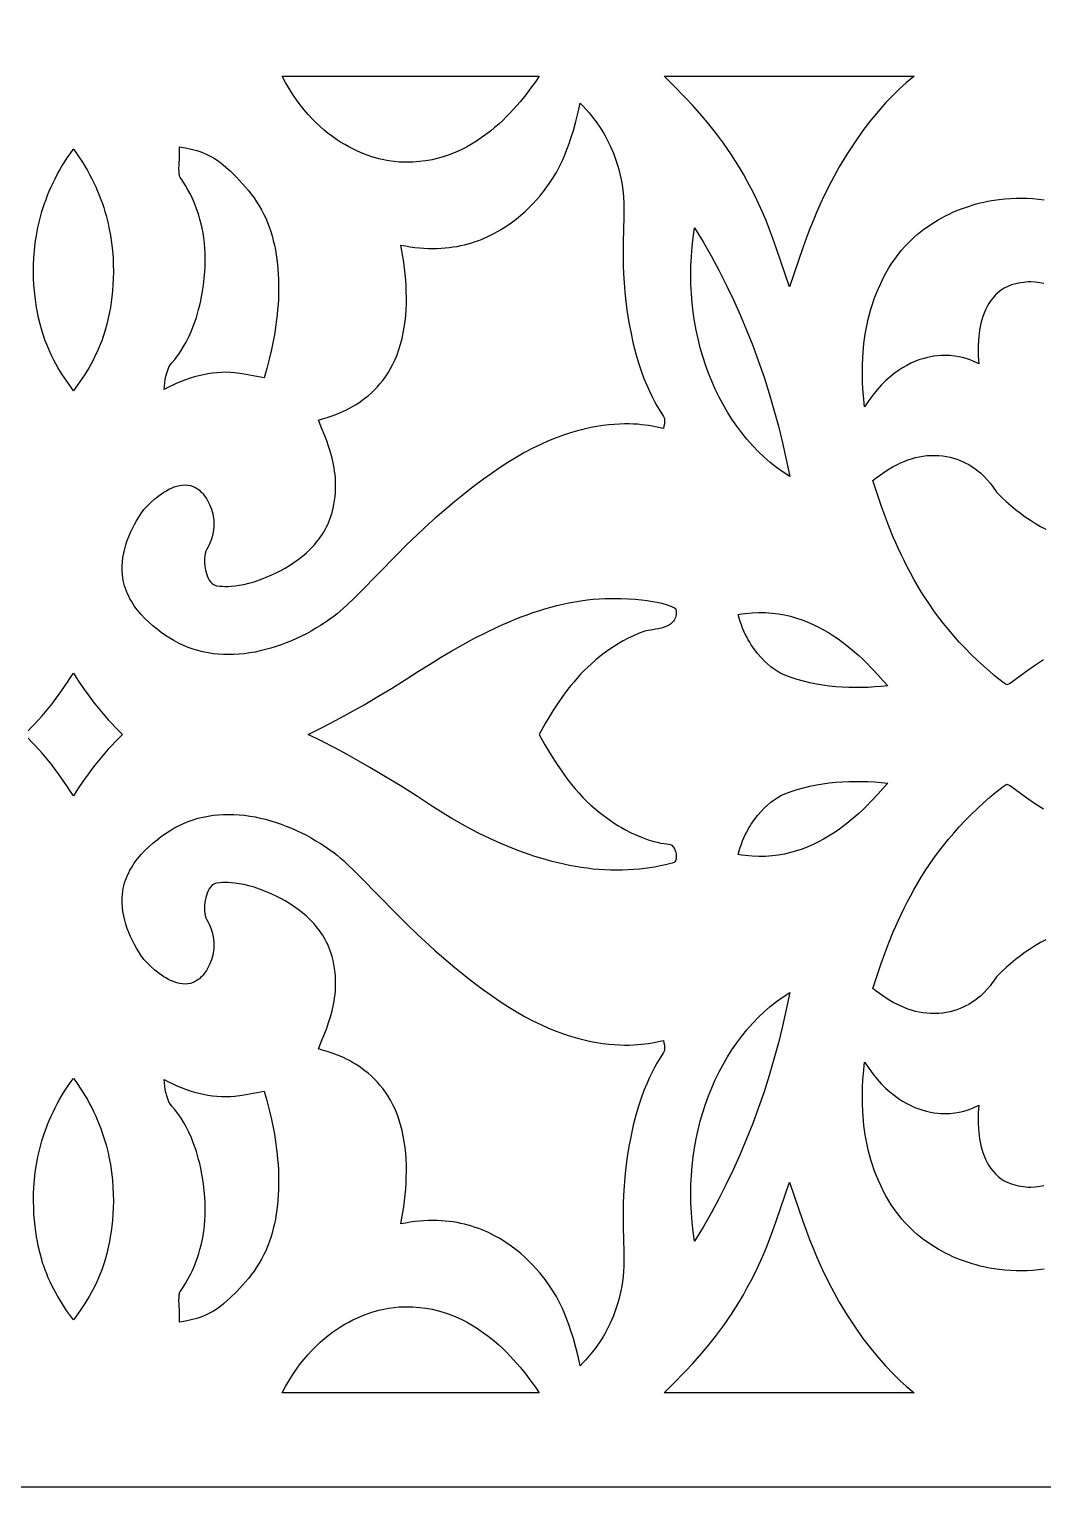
# Model space of a CAD drawing. Extents: x -375 to 375, y -1025 to 1025.
# Drawn here: x -130.6 to -76.7, y -940 to -862.5 of the extents above; entities that cross this region are included whole.
import ezdxf

# ---------------------------------------------------------------- set-up
doc = ezdxf.new("R2010")
doc.units = 0
doc.layers.add('LAYER_1', color=18, linetype='CONTINUOUS')
doc.layers.add('LAYER_2', color=174, linetype='CONTINUOUS')

msp = doc.modelspace()

# ---------------------------------------------------------------- linework, layer by layer
at = {"layer": 'LAYER_1'}
for points in [[(-110.917, -869.564), (-111.182, -869.539), (-111.483, -869.496), (-111.816, -869.429), (-111.993, -869.386), (-112.176, -869.337), (-112.366, -869.28), (-112.56, -869.215), (-112.759, -869.142), (-112.963, -869.061), (-113.17, -868.97), (-113.38, -868.87), (-113.594, -868.761), (-113.809, -868.641), (-114.026, -868.51), (-114.244, -868.369), (-114.463, -868.216), (-114.682, -868.051), (-114.901, -867.874), (-115.119, -867.684), (-115.335, -867.481), (-115.549, -867.265), (-115.761, -867.035), (-115.97, -866.79), (-116.175, -866.531), (-116.377, -866.257), (-116.574, -865.967), (-116.765, -865.661), (-116.952, -865.339), (-117.131, -865), (-103.472, -865), (-103.675, -865.294), (-103.912, -865.625), (-104.185, -865.985), (-104.492, -866.364), (-104.659, -866.559), (-104.834, -866.756), (-105.018, -866.954), (-105.211, -867.152), (-105.413, -867.349), (-105.623, -867.544), (-105.842, -867.736), (-106.07, -867.924), (-106.307, -868.107), (-106.552, -868.284), (-106.807, -868.454), (-107.07, -868.616), (-107.342, -868.768), (-107.622, -868.911), (-107.912, -869.043), (-108.21, -869.162), (-108.518, -869.269), (-108.834, -869.361), (-109.159, -869.439), (-109.492, -869.5), (-109.835, -869.544), (-110.187, -869.57), (-110.547, -869.577)], [(-90.877, -874.132), (-91.051, -873.632), (-91.232, -873.148), (-91.418, -872.682), (-91.609, -872.232), (-91.804, -871.798), (-92.003, -871.38), (-92.206, -870.977), (-92.411, -870.589), (-92.619, -870.216), (-92.83, -869.857), (-93.254, -869.182), (-93.68, -868.559), (-94.104, -867.987), (-94.522, -867.462), (-94.931, -866.982), (-95.327, -866.543), (-95.705, -866.143), (-96.393, -865.448), (-96.84, -865), (-83.536, -865), (-83.651, -865.088), (-83.966, -865.351), (-84.306, -865.658), (-84.668, -866.01), (-85.048, -866.408), (-85.443, -866.853), (-85.85, -867.346), (-86.265, -867.889), (-86.685, -868.482), (-87.106, -869.126), (-87.524, -869.823), (-87.937, -870.574), (-88.34, -871.378), (-88.537, -871.802), (-88.731, -872.239), (-88.92, -872.691), (-89.105, -873.157), (-89.285, -873.637), (-89.46, -874.132), (-90.168, -876.194)], [(-120.254, -895.748), (-120.53, -895.731), (-120.804, -895.703), (-121.076, -895.662), (-121.345, -895.609), (-121.611, -895.542), (-121.874, -895.463), (-122.133, -895.371), (-122.388, -895.265), (-122.639, -895.144), (-122.885, -895.01), (-123.108, -894.876), (-123.334, -894.731), (-123.561, -894.574), (-123.786, -894.405), (-124.008, -894.226), (-124.225, -894.034), (-124.434, -893.832), (-124.633, -893.618), (-124.821, -893.393), (-124.91, -893.277), (-124.995, -893.157), (-125.076, -893.035), (-125.152, -892.911), (-125.225, -892.783), (-125.292, -892.653), (-125.354, -892.52), (-125.412, -892.384), (-125.463, -892.245), (-125.509, -892.104), (-125.548, -891.961), (-125.582, -891.814), (-125.608, -891.665), (-125.628, -891.513), (-125.644, -891.283), (-125.644, -891.052), (-125.629, -890.821), (-125.601, -890.591), (-125.559, -890.362), (-125.505, -890.134), (-125.441, -889.909), (-125.366, -889.687), (-125.282, -889.468), (-125.19, -889.254), (-125.091, -889.044), (-124.986, -888.839), (-124.875, -888.641), (-124.761, -888.45), (-124.642, -888.265), (-124.522, -888.089), (-124.482, -888.04), (-124.394, -887.942), (-124.264, -887.807), (-124.096, -887.645), (-123.896, -887.469), (-123.668, -887.289), (-123.545, -887.201), (-123.418, -887.117), (-123.286, -887.037), (-123.151, -886.964), (-123.012, -886.898), (-122.871, -886.841), (-122.729, -886.794), (-122.585, -886.759), (-122.44, -886.738), (-122.296, -886.731), (-122.153, -886.74), (-122.011, -886.766), (-121.871, -886.812), (-121.802, -886.842), (-121.733, -886.877), (-121.666, -886.918), (-121.599, -886.964), (-121.533, -887.017), (-121.469, -887.075), (-121.405, -887.139), (-121.343, -887.209), (-121.282, -887.286), (-121.223, -887.37), (-121.165, -887.461), (-121.108, -887.558), (-121.053, -887.663), (-121, -887.775), (-120.946, -887.902), (-120.9, -888.027), (-120.861, -888.15), (-120.829, -888.271), (-120.804, -888.389), (-120.785, -888.505), (-120.773, -888.618), (-120.765, -888.728), (-120.763, -888.835), (-120.765, -888.94), (-120.782, -889.14), (-120.813, -889.326), (-120.854, -889.498), (-120.903, -889.655), (-120.957, -889.796), (-121.011, -889.921), (-121.064, -890.027), (-121.15, -890.182), (-121.191, -890.255), (-121.222, -890.371), (-121.244, -890.495), (-121.257, -890.626), (-121.261, -890.762), (-121.257, -890.901), (-121.245, -891.041), (-121.225, -891.179), (-121.197, -891.315), (-121.16, -891.446), (-121.117, -891.571), (-121.065, -891.686), (-121.007, -891.791), (-120.941, -891.884), (-120.868, -891.963), (-120.788, -892.025), (-120.745, -892.049), (-120.701, -892.069), (-120.618, -892.09), (-120.444, -892.114), (-120.325, -892.123), (-120.183, -892.128), (-120.021, -892.126), (-119.839, -892.116), (-119.636, -892.095), (-119.413, -892.063), (-119.171, -892.017), (-118.91, -891.956), (-118.631, -891.877), (-118.333, -891.779), (-118.018, -891.66), (-117.686, -891.517), (-117.451, -891.406), (-117.214, -891.285), (-116.976, -891.154), (-116.741, -891.012), (-116.507, -890.86), (-116.279, -890.696), (-116.055, -890.521), (-115.84, -890.335), (-115.632, -890.137), (-115.435, -889.927), (-115.25, -889.705), (-115.162, -889.589), (-115.078, -889.471), (-114.997, -889.349), (-114.92, -889.224), (-114.847, -889.095), (-114.779, -888.964), (-114.714, -888.829), (-114.655, -888.691), (-114.6, -888.55), (-114.55, -888.405), (-114.485, -888.189), (-114.43, -887.975), (-114.386, -887.764), (-114.35, -887.556), (-114.324, -887.35), (-114.306, -887.147), (-114.296, -886.947), (-114.294, -886.751), (-114.298, -886.557), (-114.309, -886.367), (-114.326, -886.18), (-114.349, -885.997), (-114.376, -885.818), (-114.408, -885.643), (-114.484, -885.304), (-114.572, -884.982), (-114.668, -884.678), (-114.768, -884.393), (-114.869, -884.128), (-115.055, -883.66), (-115.133, -883.459), (-115.196, -883.282), (-114.99, -883.224), (-114.75, -883.151), (-114.483, -883.061), (-114.192, -882.951), (-113.882, -882.818), (-113.723, -882.741), (-113.56, -882.658), (-113.396, -882.567), (-113.231, -882.469), (-113.064, -882.362), (-112.898, -882.248), (-112.733, -882.124), (-112.568, -881.991), (-112.406, -881.848), (-112.246, -881.696), (-112.09, -881.533), (-111.937, -881.359), (-111.789, -881.175), (-111.646, -880.979), (-111.509, -880.771), (-111.378, -880.55), (-111.254, -880.318), (-111.138, -880.072), (-111.031, -879.813), (-110.932, -879.54), (-110.843, -879.253), (-110.765, -878.952), (-110.7, -878.652), (-110.646, -878.348), (-110.603, -878.04), (-110.571, -877.73), (-110.548, -877.417), (-110.535, -877.103), (-110.531, -876.787), (-110.536, -876.471), (-110.548, -876.154), (-110.569, -875.837), (-110.597, -875.522), (-110.632, -875.208), (-110.674, -874.896), (-110.721, -874.586), (-110.774, -874.279), (-110.833, -873.976), (-110.577, -874.027), (-110.326, -874.069), (-110.078, -874.103), (-109.835, -874.13), (-109.597, -874.148), (-109.362, -874.159), (-109.131, -874.163), (-108.905, -874.16), (-108.683, -874.15), (-108.465, -874.134), (-108.251, -874.111), (-108.042, -874.082), (-107.836, -874.048), (-107.635, -874.007), (-107.437, -873.962), (-107.244, -873.911), (-107.055, -873.856), (-106.87, -873.796), (-106.689, -873.731), (-106.512, -873.663), (-106.17, -873.514), (-105.844, -873.352), (-105.534, -873.177), (-105.24, -872.993), (-104.962, -872.8), (-104.699, -872.602), (-104.452, -872.398), (-104.221, -872.193), (-104.005, -871.987), (-103.804, -871.782), (-103.619, -871.581), (-103.448, -871.384), (-103.293, -871.195), (-103.153, -871.015), (-102.918, -870.688), (-102.741, -870.42), (-102.623, -870.225), (-102.562, -870.119), (-102.45, -869.912), (-102.343, -869.701), (-102.241, -869.485), (-102.144, -869.266), (-102.052, -869.043), (-101.965, -868.816), (-101.882, -868.586), (-101.803, -868.354), (-101.656, -867.882), (-101.523, -867.404), (-101.402, -866.922), (-101.291, -866.437), (-101.148, -866.584), (-100.988, -866.757), (-100.815, -866.956), (-100.632, -867.181), (-100.443, -867.433), (-100.251, -867.711), (-100.061, -868.016), (-99.967, -868.179), (-99.874, -868.348), (-99.784, -868.524), (-99.696, -868.708), (-99.611, -868.898), (-99.529, -869.095), (-99.452, -869.299), (-99.378, -869.51), (-99.309, -869.728), (-99.245, -869.953), (-99.187, -870.185), (-99.134, -870.424), (-99.088, -870.67), (-99.049, -870.923), (-99.017, -871.184), (-98.993, -871.452), (-98.977, -871.726), (-98.97, -872.009), (-98.977, -872.519), (-98.996, -873.127), (-99.013, -873.831), (-99.017, -874.218), (-99.015, -874.628), (-99.006, -875.06), (-98.989, -875.514), (-98.96, -875.989), (-98.919, -876.485), (-98.863, -877.002), (-98.792, -877.54), (-98.703, -878.097), (-98.594, -878.674), (-98.534, -878.96), (-98.471, -879.235), (-98.406, -879.5), (-98.338, -879.754), (-98.199, -880.232), (-98.054, -880.67), (-97.908, -881.069), (-97.761, -881.431), (-97.617, -881.755), (-97.478, -882.044), (-97.346, -882.299), (-97.223, -882.52), (-97.015, -882.866), (-96.874, -883.093), (-96.834, -883.164), (-96.817, -883.208), (-96.811, -883.274), (-96.809, -883.341), (-96.818, -883.475), (-96.841, -883.607), (-96.875, -883.734), (-97.131, -883.676), (-97.364, -883.627), (-97.665, -883.575), (-98.03, -883.529), (-98.236, -883.51), (-98.457, -883.497), (-98.693, -883.489), (-98.944, -883.488), (-99.209, -883.495), (-99.488, -883.511), (-99.781, -883.537), (-100.087, -883.574), (-100.406, -883.623), (-100.738, -883.685), (-101.082, -883.761), (-101.439, -883.853), (-101.807, -883.961), (-102.187, -884.087), (-102.578, -884.231), (-102.98, -884.394), (-103.392, -884.579), (-103.815, -884.784), (-104.248, -885.013), (-104.69, -885.266), (-105.142, -885.543), (-105.603, -885.846), (-106.026, -886.139), (-106.436, -886.433), (-106.835, -886.728), (-107.223, -887.025), (-107.599, -887.321), (-107.965, -887.617), (-108.319, -887.913), (-108.664, -888.207), (-108.997, -888.5), (-109.321, -888.791), (-109.94, -889.365), (-110.521, -889.924), (-111.067, -890.466), (-112.058, -891.481), (-112.93, -892.379), (-113.326, -892.775), (-113.696, -893.131), (-113.873, -893.292), (-114.045, -893.442), (-114.211, -893.58), (-114.372, -893.705), (-114.606, -893.876), (-114.845, -894.041), (-115.09, -894.2), (-115.339, -894.354), (-115.592, -894.501), (-115.85, -894.641), (-116.111, -894.774), (-116.376, -894.901), (-116.644, -895.019), (-116.915, -895.13), (-117.188, -895.233), (-117.463, -895.328), (-117.74, -895.414), (-118.018, -895.49), (-118.297, -895.558), (-118.577, -895.616), (-118.858, -895.665), (-119.138, -895.703), (-119.419, -895.73), (-119.698, -895.748), (-119.977, -895.754)], [(-123.392, -881.48), (-123.376, -881.305), (-123.351, -881.13), (-123.317, -880.957), (-123.272, -880.789), (-123.218, -880.628), (-123.152, -880.474), (-123.076, -880.33), (-123.002, -880.243), (-122.846, -880.061), (-122.744, -879.933), (-122.629, -879.777), (-122.505, -879.593), (-122.373, -879.379), (-122.237, -879.135), (-122.098, -878.858), (-121.96, -878.548), (-121.826, -878.203), (-121.76, -878.018), (-121.696, -877.823), (-121.635, -877.619), (-121.576, -877.405), (-121.519, -877.182), (-121.466, -876.949), (-121.416, -876.707), (-121.37, -876.454), (-121.314, -876.093), (-121.273, -875.742), (-121.244, -875.403), (-121.227, -875.075), (-121.222, -874.758), (-121.228, -874.451), (-121.244, -874.156), (-121.269, -873.872), (-121.302, -873.599), (-121.343, -873.337), (-121.39, -873.086), (-121.444, -872.845), (-121.503, -872.616), (-121.566, -872.398), (-121.633, -872.19), (-121.703, -871.994), (-121.776, -871.808), (-121.849, -871.633), (-121.923, -871.469), (-121.997, -871.316), (-122.141, -871.042), (-122.275, -870.812), (-122.392, -870.625), (-122.487, -870.48), (-122.553, -870.379), (-122.584, -870.321), (-122.597, -870.268), (-122.607, -870.208), (-122.617, -870.07), (-122.619, -869.909), (-122.614, -869.723), (-122.595, -869.285), (-122.587, -869.034), (-122.584, -868.761), (-122.278, -868.809), (-121.971, -868.874), (-121.666, -868.959), (-121.515, -869.009), (-121.365, -869.064), (-121.217, -869.126), (-121.071, -869.193), (-120.927, -869.266), (-120.786, -869.346), (-120.647, -869.432), (-120.512, -869.524), (-120.379, -869.624), (-120.251, -869.731), (-119.907, -870.041), (-119.568, -870.369), (-119.402, -870.54), (-119.24, -870.716), (-119.081, -870.897), (-118.926, -871.084), (-118.776, -871.276), (-118.632, -871.474), (-118.493, -871.677), (-118.361, -871.886), (-118.237, -872.102), (-118.12, -872.323), (-118.011, -872.551), (-117.911, -872.785), (-117.823, -873.017), (-117.743, -873.253), (-117.67, -873.493), (-117.605, -873.737), (-117.547, -873.985), (-117.496, -874.236), (-117.452, -874.49), (-117.414, -874.747), (-117.384, -875.006), (-117.359, -875.267), (-117.341, -875.531), (-117.329, -875.796), (-117.323, -876.062), (-117.323, -876.33), (-117.328, -876.598), (-117.339, -876.867), (-117.355, -877.137), (-117.375, -877.406), (-117.401, -877.675), (-117.431, -877.944), (-117.466, -878.212), (-117.505, -878.479), (-117.549, -878.744), (-117.596, -879.008), (-117.702, -879.53), (-117.822, -880.043), (-117.955, -880.544), (-118.098, -881.031), (-118.485, -880.961), (-118.872, -880.889), (-119.259, -880.823), (-119.648, -880.771), (-119.886, -880.752), (-120.125, -880.745), (-120.364, -880.749), (-120.604, -880.764), (-120.844, -880.79), (-121.083, -880.825), (-121.322, -880.871), (-121.56, -880.926), (-121.796, -880.99), (-122.032, -881.062), (-122.265, -881.143), (-122.497, -881.232), (-122.727, -881.327), (-122.954, -881.43), (-123.178, -881.539), (-123.399, -881.655)], [(-128.339, -881.577), (-128.589, -881.223), (-128.83, -880.858), (-129.059, -880.481), (-129.168, -880.287), (-129.273, -880.091), (-129.374, -879.891), (-129.471, -879.689), (-129.563, -879.483), (-129.65, -879.274), (-129.732, -879.063), (-129.809, -878.847), (-129.847, -878.732), (-129.915, -878.511), (-130.002, -878.192), (-130.097, -877.782), (-130.144, -877.546), (-130.19, -877.29), (-130.232, -877.015), (-130.27, -876.723), (-130.303, -876.415), (-130.328, -876.09), (-130.345, -875.751), (-130.352, -875.398), (-130.348, -875.032), (-130.332, -874.655), (-130.302, -874.267), (-130.258, -873.869), (-130.197, -873.462), (-130.118, -873.047), (-130.072, -872.837), (-130.021, -872.626), (-129.965, -872.413), (-129.904, -872.199), (-129.837, -871.983), (-129.765, -871.766), (-129.687, -871.549), (-129.603, -871.33), (-129.513, -871.111), (-129.417, -870.891), (-129.315, -870.671), (-129.206, -870.45), (-129.091, -870.229), (-128.968, -870.008), (-128.839, -869.787), (-128.703, -869.567), (-128.559, -869.346), (-128.407, -869.126), (-128.248, -868.906), (-128.229, -868.882), (-128.21, -868.906), (-128.051, -869.126), (-127.899, -869.346), (-127.755, -869.567), (-127.619, -869.787), (-127.49, -870.008), (-127.367, -870.229), (-127.252, -870.45), (-127.143, -870.671), (-127.041, -870.891), (-126.945, -871.111), (-126.855, -871.33), (-126.771, -871.549), (-126.693, -871.766), (-126.621, -871.983), (-126.554, -872.199), (-126.493, -872.413), (-126.437, -872.626), (-126.386, -872.837), (-126.34, -873.047), (-126.261, -873.462), (-126.2, -873.869), (-126.156, -874.267), (-126.126, -874.655), (-126.11, -875.032), (-126.106, -875.398), (-126.113, -875.751), (-126.13, -876.09), (-126.155, -876.415), (-126.188, -876.723), (-126.226, -877.015), (-126.268, -877.29), (-126.314, -877.546), (-126.361, -877.782), (-126.456, -878.192), (-126.543, -878.511), (-126.611, -878.732), (-126.649, -878.847), (-126.726, -879.063), (-126.808, -879.274), (-126.895, -879.483), (-126.987, -879.689), (-127.084, -879.891), (-127.185, -880.091), (-127.29, -880.287), (-127.399, -880.481), (-127.628, -880.858), (-127.869, -881.223), (-128.119, -881.577), (-128.229, -881.722)], [(-90.515, -886.05), (-90.862, -885.799), (-91.198, -885.532), (-91.523, -885.248), (-91.837, -884.948), (-92.139, -884.633), (-92.429, -884.304), (-92.707, -883.961), (-92.973, -883.605), (-93.226, -883.236), (-93.467, -882.855), (-93.695, -882.462), (-93.91, -882.058), (-94.112, -881.644), (-94.3, -881.22), (-94.474, -880.787), (-94.634, -880.345), (-94.781, -879.895), (-94.912, -879.437), (-95.029, -878.973), (-95.131, -878.502), (-95.219, -878.025), (-95.29, -877.543), (-95.347, -877.057), (-95.387, -876.566), (-95.412, -876.072), (-95.42, -875.575), (-95.412, -875.075), (-95.387, -874.574), (-95.346, -874.072), (-95.287, -873.569), (-95.211, -873.066), (-94.767, -873.802), (-94.339, -874.552), (-93.927, -875.317), (-93.532, -876.094), (-93.154, -876.884), (-92.793, -877.686), (-92.449, -878.5), (-92.123, -879.326), (-91.814, -880.162), (-91.523, -881.009), (-91.25, -881.866), (-90.994, -882.732), (-90.758, -883.608), (-90.539, -884.492), (-90.339, -885.384), (-90.158, -886.284)], [(-99.682, -907.214), (-99.992, -907.201), (-100.303, -907.181), (-100.614, -907.152), (-100.924, -907.116), (-101.235, -907.073), (-101.545, -907.022), (-101.855, -906.965), (-102.164, -906.9), (-102.473, -906.829), (-102.781, -906.752), (-103.088, -906.668), (-103.395, -906.579), (-103.701, -906.483), (-104.006, -906.382), (-104.31, -906.275), (-104.612, -906.163), (-104.914, -906.046), (-105.512, -905.796), (-106.105, -905.529), (-106.691, -905.244), (-107.269, -904.944), (-107.839, -904.63), (-108.125, -904.463), (-108.437, -904.272), (-109.138, -903.826), (-109.947, -903.305), (-110.868, -902.72), (-111.372, -902.408), (-111.905, -902.085), (-112.469, -901.753), (-113.063, -901.412), (-113.688, -901.065), (-114.344, -900.713), (-115.033, -900.357), (-115.754, -900), (-115.004, -899.627), (-114.26, -899.238), (-113.52, -898.834), (-112.784, -898.417), (-112.053, -897.988), (-111.326, -897.548), (-110.602, -897.098), (-109.882, -896.64), (-109.3, -896.271), (-108.711, -895.909), (-108.116, -895.556), (-107.515, -895.214), (-106.909, -894.886), (-106.297, -894.574), (-105.68, -894.279), (-105.37, -894.139), (-105.059, -894.004), (-104.747, -893.874), (-104.434, -893.751), (-104.119, -893.633), (-103.804, -893.522), (-103.488, -893.417), (-103.171, -893.32), (-102.853, -893.229), (-102.534, -893.145), (-102.215, -893.069), (-101.894, -893.002), (-101.573, -892.942), (-101.252, -892.89), (-100.93, -892.848), (-100.607, -892.814), (-100.283, -892.79), (-99.959, -892.774), (-99.524, -892.767), (-99.114, -892.771), (-98.73, -892.786), (-98.371, -892.81), (-98.039, -892.842), (-97.733, -892.88), (-97.454, -892.924), (-97.203, -892.972), (-96.979, -893.023), (-96.783, -893.075), (-96.616, -893.127), (-96.477, -893.178), (-96.367, -893.226), (-96.286, -893.271), (-96.236, -893.31), (-96.222, -893.328), (-96.215, -893.343), (-96.2, -893.445), (-96.195, -893.54), (-96.199, -893.629), (-96.211, -893.711), (-96.231, -893.787), (-96.259, -893.857), (-96.294, -893.922), (-96.335, -893.982), (-96.382, -894.036), (-96.435, -894.086), (-96.492, -894.131), (-96.553, -894.172), (-96.687, -894.243), (-96.831, -894.3), (-96.982, -894.344), (-97.135, -894.38), (-97.285, -894.407), (-97.429, -894.429), (-97.681, -894.465), (-97.78, -894.483), (-97.855, -894.504), (-98.159, -894.621), (-98.453, -894.748), (-98.737, -894.885), (-99.012, -895.029), (-99.277, -895.182), (-99.533, -895.341), (-99.781, -895.507), (-100.019, -895.679), (-100.248, -895.856), (-100.469, -896.038), (-100.682, -896.224), (-100.886, -896.414), (-101.082, -896.606), (-101.27, -896.801), (-101.451, -896.997), (-101.623, -897.195), (-101.789, -897.393), (-101.947, -897.59), (-102.098, -897.787), (-102.242, -897.983), (-102.509, -898.367), (-102.751, -898.739), (-102.968, -899.093), (-103.161, -899.424), (-103.483, -900), (-103.167, -900.557), (-102.837, -901.107), (-102.666, -901.377), (-102.492, -901.643), (-102.314, -901.904), (-102.131, -902.161), (-101.945, -902.411), (-101.753, -902.656), (-101.557, -902.893), (-101.356, -903.123), (-101.15, -903.344), (-100.939, -903.557), (-100.722, -903.76), (-100.5, -903.953), (-100.289, -904.126), (-100.081, -904.288), (-99.877, -904.439), (-99.678, -904.579), (-99.483, -904.709), (-99.293, -904.83), (-99.107, -904.942), (-98.927, -905.044), (-98.581, -905.225), (-98.257, -905.374), (-97.955, -905.496), (-97.678, -905.594), (-97.425, -905.67), (-97.199, -905.727), (-97.001, -905.77), (-96.831, -905.8), (-96.584, -905.837), (-96.508, -905.85), (-96.467, -905.863), (-96.425, -905.892), (-96.386, -905.93), (-96.35, -905.976), (-96.316, -906.028), (-96.285, -906.085), (-96.258, -906.147), (-96.235, -906.212), (-96.216, -906.279), (-96.201, -906.348), (-96.192, -906.416), (-96.188, -906.484), (-96.189, -906.549), (-96.197, -906.612), (-96.211, -906.67), (-96.231, -906.723), (-96.259, -906.77), (-96.274, -906.782), (-96.303, -906.798), (-96.402, -906.836), (-96.555, -906.883), (-96.763, -906.935), (-97.026, -906.99), (-97.342, -907.046), (-97.711, -907.102), (-98.134, -907.154), (-98.442, -907.183), (-98.752, -907.204), (-99.061, -907.215), (-99.371, -907.219)], [(-87.02, -897.501), (-87.366, -897.485), (-87.711, -897.46), (-88.056, -897.424), (-88.399, -897.377), (-88.741, -897.319), (-89.081, -897.249), (-89.418, -897.167), (-89.754, -897.073), (-90.086, -896.965), (-90.415, -896.843), (-90.539, -896.789), (-90.677, -896.719), (-90.827, -896.632), (-90.987, -896.527), (-91.154, -896.403), (-91.327, -896.26), (-91.503, -896.097), (-91.681, -895.914), (-91.858, -895.709), (-92.032, -895.482), (-92.202, -895.233), (-92.284, -895.099), (-92.364, -894.96), (-92.442, -894.814), (-92.518, -894.663), (-92.59, -894.505), (-92.66, -894.341), (-92.726, -894.17), (-92.789, -893.993), (-92.848, -893.81), (-92.902, -893.619), (-92.713, -893.588), (-92.525, -893.562), (-92.156, -893.527), (-91.795, -893.513), (-91.442, -893.518), (-91.096, -893.543), (-90.759, -893.585), (-90.43, -893.644), (-90.109, -893.718), (-89.796, -893.807), (-89.491, -893.909), (-89.195, -894.024), (-88.906, -894.15), (-88.627, -894.286), (-88.355, -894.432), (-88.092, -894.585), (-87.837, -894.746), (-87.591, -894.913), (-87.354, -895.085), (-87.125, -895.26), (-86.905, -895.439), (-86.693, -895.619), (-86.49, -895.8), (-86.296, -895.981), (-86.111, -896.16), (-85.767, -896.51), (-85.459, -896.841), (-85.187, -897.146), (-84.951, -897.415), (-85.293, -897.448), (-85.637, -897.475), (-85.982, -897.494), (-86.328, -897.505), (-86.674, -897.507)], [(-92.156, -906.472), (-92.525, -906.437), (-92.713, -906.411), (-92.902, -906.38), (-92.848, -906.19), (-92.789, -906.006), (-92.726, -905.829), (-92.66, -905.659), (-92.59, -905.495), (-92.518, -905.337), (-92.442, -905.185), (-92.364, -905.04), (-92.284, -904.9), (-92.202, -904.767), (-92.032, -904.517), (-91.858, -904.29), (-91.681, -904.086), (-91.503, -903.902), (-91.327, -903.739), (-91.154, -903.597), (-90.987, -903.473), (-90.827, -903.368), (-90.677, -903.281), (-90.539, -903.21), (-90.415, -903.157), (-90.086, -903.035), (-89.754, -902.927), (-89.418, -902.832), (-89.081, -902.75), (-88.741, -902.68), (-88.399, -902.622), (-88.056, -902.576), (-87.711, -902.54), (-87.366, -902.514), (-87.02, -902.499), (-86.674, -902.492), (-86.328, -902.495), (-85.982, -902.506), (-85.637, -902.525), (-85.293, -902.551), (-84.951, -902.585), (-85.187, -902.854), (-85.459, -903.158), (-85.767, -903.49), (-86.111, -903.84), (-86.296, -904.019), (-86.49, -904.2), (-86.693, -904.381), (-86.905, -904.561), (-87.125, -904.739), (-87.354, -904.915), (-87.591, -905.087), (-87.837, -905.253), (-88.092, -905.414), (-88.355, -905.568), (-88.627, -905.713), (-88.906, -905.85), (-89.195, -905.976), (-89.491, -906.09), (-89.796, -906.193), (-90.109, -906.282), (-90.43, -906.356), (-90.759, -906.415), (-91.096, -906.457), (-91.442, -906.481), (-91.795, -906.487)], [(-101.402, -933.078), (-101.523, -932.595), (-101.656, -932.117), (-101.803, -931.645), (-101.882, -931.413), (-101.965, -931.183), (-102.052, -930.957), (-102.144, -930.734), (-102.241, -930.514), (-102.343, -930.299), (-102.45, -930.087), (-102.562, -929.881), (-102.623, -929.775), (-102.741, -929.58), (-102.918, -929.311), (-103.153, -928.985), (-103.293, -928.804), (-103.448, -928.615), (-103.619, -928.419), (-103.804, -928.217), (-104.005, -928.013), (-104.221, -927.807), (-104.452, -927.601), (-104.699, -927.398), (-104.962, -927.199), (-105.24, -927.007), (-105.534, -926.822), (-105.844, -926.648), (-106.17, -926.485), (-106.512, -926.337), (-106.689, -926.268), (-106.87, -926.204), (-107.055, -926.144), (-107.244, -926.088), (-107.437, -926.038), (-107.635, -925.992), (-107.836, -925.952), (-108.042, -925.917), (-108.251, -925.889), (-108.465, -925.866), (-108.683, -925.85), (-108.905, -925.84), (-109.131, -925.837), (-109.362, -925.84), (-109.597, -925.851), (-109.835, -925.87), (-110.078, -925.896), (-110.326, -925.93), (-110.577, -925.973), (-110.833, -926.023), (-110.774, -925.72), (-110.721, -925.414), (-110.674, -925.104), (-110.632, -924.792), (-110.597, -924.478), (-110.569, -924.162), (-110.548, -923.846), (-110.536, -923.529), (-110.531, -923.212), (-110.535, -922.897), (-110.548, -922.582), (-110.571, -922.269), (-110.603, -921.959), (-110.646, -921.652), (-110.7, -921.348), (-110.765, -921.048), (-110.843, -920.747), (-110.932, -920.46), (-111.031, -920.187), (-111.138, -919.928), (-111.254, -919.682), (-111.378, -919.449), (-111.509, -919.229), (-111.646, -919.021), (-111.789, -918.825), (-111.937, -918.64), (-112.09, -918.467), (-112.246, -918.304), (-112.406, -918.151), (-112.568, -918.009), (-112.733, -917.876), (-112.898, -917.752), (-113.064, -917.637), (-113.231, -917.531), (-113.396, -917.432), (-113.56, -917.341), (-113.723, -917.258), (-113.882, -917.182), (-114.192, -917.048), (-114.483, -916.938), (-114.75, -916.848), (-114.99, -916.776), (-115.196, -916.717), (-115.133, -916.54), (-115.055, -916.34), (-114.869, -915.872), (-114.768, -915.606), (-114.668, -915.321), (-114.572, -915.017), (-114.484, -914.695), (-114.408, -914.357), (-114.376, -914.181), (-114.349, -914.002), (-114.326, -913.819), (-114.309, -913.633), (-114.298, -913.442), (-114.294, -913.249), (-114.296, -913.052), (-114.306, -912.852), (-114.324, -912.65), (-114.35, -912.444), (-114.386, -912.235), (-114.43, -912.024), (-114.485, -911.81), (-114.55, -911.594), (-114.6, -911.45), (-114.655, -911.308), (-114.714, -911.17), (-114.779, -911.036), (-114.847, -910.904), (-114.92, -910.776), (-114.997, -910.651), (-115.078, -910.529), (-115.162, -910.41), (-115.25, -910.295), (-115.435, -910.073), (-115.632, -909.863), (-115.84, -909.665), (-116.055, -909.478), (-116.279, -909.304), (-116.507, -909.14), (-116.741, -908.987), (-116.976, -908.845), (-117.214, -908.714), (-117.451, -908.593), (-117.686, -908.482), (-118.018, -908.34), (-118.333, -908.221), (-118.631, -908.122), (-118.91, -908.044), (-119.171, -907.982), (-119.413, -907.936), (-119.636, -907.904), (-119.839, -907.884), (-120.021, -907.874), (-120.183, -907.872), (-120.325, -907.876), (-120.444, -907.885), (-120.618, -907.91), (-120.701, -907.931), (-120.745, -907.95), (-120.788, -907.975), (-120.868, -908.037), (-120.941, -908.115), (-121.007, -908.208), (-121.065, -908.313), (-121.117, -908.429), (-121.16, -908.553), (-121.197, -908.684), (-121.225, -908.82), (-121.245, -908.959), (-121.257, -909.098), (-121.261, -909.237), (-121.257, -909.373), (-121.244, -909.504), (-121.222, -909.629), (-121.191, -909.745), (-121.15, -909.818), (-121.064, -909.973), (-121.011, -910.079), (-120.957, -910.203), (-120.903, -910.344), (-120.854, -910.501), (-120.813, -910.673), (-120.782, -910.86), (-120.765, -911.059), (-120.763, -911.164), (-120.765, -911.272), (-120.773, -911.382), (-120.785, -911.495), (-120.804, -911.611), (-120.829, -911.729), (-120.861, -911.85), (-120.9, -911.973), (-120.946, -912.098), (-121, -912.225), (-121.053, -912.337), (-121.108, -912.441), (-121.165, -912.539), (-121.223, -912.629), (-121.282, -912.713), (-121.343, -912.79), (-121.405, -912.861), (-121.469, -912.925), (-121.533, -912.983), (-121.599, -913.035), (-121.666, -913.082), (-121.733, -913.122), (-121.802, -913.158), (-121.871, -913.188), (-122.011, -913.233), (-122.153, -913.26), (-122.296, -913.269), (-122.44, -913.262), (-122.585, -913.24), (-122.729, -913.205), (-122.871, -913.159), (-123.012, -913.102), (-123.151, -913.036), (-123.286, -912.962), (-123.418, -912.883), (-123.545, -912.798), (-123.668, -912.71), (-123.896, -912.53), (-124.096, -912.354), (-124.264, -912.193), (-124.394, -912.058), (-124.482, -911.96), (-124.522, -911.911), (-124.642, -911.734), (-124.761, -911.55), (-124.875, -911.358), (-124.986, -911.16), (-125.091, -910.956), (-125.19, -910.746), (-125.282, -910.531), (-125.366, -910.313), (-125.441, -910.09), (-125.505, -909.865), (-125.559, -909.638), (-125.601, -909.408), (-125.629, -909.178), (-125.644, -908.947), (-125.644, -908.716), (-125.628, -908.486), (-125.608, -908.335), (-125.582, -908.185), (-125.548, -908.039), (-125.509, -907.895), (-125.463, -907.754), (-125.412, -907.616), (-125.354, -907.48), (-125.292, -907.347), (-125.225, -907.217), (-125.152, -907.089), (-125.076, -906.964), (-124.995, -906.842), (-124.91, -906.723), (-124.821, -906.606), (-124.633, -906.381), (-124.434, -906.168), (-124.225, -905.965), (-124.008, -905.774), (-123.786, -905.594), (-123.561, -905.426), (-123.334, -905.269), (-123.108, -905.123), (-122.885, -904.989), (-122.639, -904.855), (-122.388, -904.735), (-122.133, -904.629), (-121.874, -904.536), (-121.611, -904.457), (-121.345, -904.391), (-121.076, -904.338), (-120.804, -904.297), (-120.53, -904.268), (-120.254, -904.251), (-119.977, -904.246), (-119.698, -904.252), (-119.419, -904.269), (-119.138, -904.297), (-118.858, -904.335), (-118.577, -904.383), (-118.297, -904.441), (-118.018, -904.509), (-117.74, -904.586), (-117.463, -904.672), (-117.188, -904.766), (-116.915, -904.869), (-116.644, -904.98), (-116.376, -905.099), (-116.111, -905.225), (-115.85, -905.359), (-115.592, -905.499), (-115.339, -905.646), (-115.09, -905.799), (-114.845, -905.959), (-114.606, -906.124), (-114.372, -906.294), (-114.211, -906.42), (-114.045, -906.557), (-113.873, -906.707), (-113.696, -906.869), (-113.326, -907.224), (-112.93, -907.62), (-112.058, -908.519), (-111.067, -909.534), (-110.521, -910.075), (-109.94, -910.635), (-109.321, -911.208), (-108.997, -911.499), (-108.664, -911.792), (-108.319, -912.087), (-107.965, -912.382), (-107.599, -912.679), (-107.223, -912.975), (-106.835, -913.271), (-106.436, -913.567), (-106.026, -913.861), (-105.603, -914.153), (-105.142, -914.457), (-104.69, -914.734), (-104.248, -914.986), (-103.815, -915.215), (-103.392, -915.421), (-102.98, -915.605), (-102.578, -915.769), (-102.187, -915.913), (-101.807, -916.038), (-101.439, -916.147), (-101.082, -916.238), (-100.738, -916.315), (-100.406, -916.377), (-100.087, -916.426), (-99.781, -916.463), (-99.488, -916.489), (-99.209, -916.504), (-98.944, -916.511), (-98.693, -916.51), (-98.457, -916.503), (-98.236, -916.489), (-98.03, -916.471), (-97.665, -916.425), (-97.364, -916.373), (-97.131, -916.323), (-96.875, -916.265), (-96.841, -916.393), (-96.818, -916.525), (-96.809, -916.659), (-96.811, -916.726), (-96.817, -916.792), (-96.834, -916.836), (-96.874, -916.907), (-97.015, -917.133), (-97.223, -917.48), (-97.346, -917.701), (-97.478, -917.955), (-97.617, -918.244), (-97.761, -918.569), (-97.908, -918.93), (-98.054, -919.329), (-98.199, -919.767), (-98.338, -920.245), (-98.406, -920.5), (-98.471, -920.764), (-98.534, -921.04), (-98.594, -921.326), (-98.703, -921.903), (-98.792, -922.46), (-98.863, -922.997), (-98.919, -923.514), (-98.96, -924.011), (-98.989, -924.486), (-99.006, -924.94), (-99.015, -925.372), (-99.017, -925.781), (-99.013, -926.168), (-98.996, -926.872), (-98.977, -927.481), (-98.97, -927.991), (-98.977, -928.273), (-98.993, -928.548), (-99.017, -928.816), (-99.049, -929.076), (-99.088, -929.33), (-99.134, -929.576), (-99.187, -929.815), (-99.245, -930.047), (-99.309, -930.272), (-99.378, -930.49), (-99.452, -930.701), (-99.529, -930.905), (-99.611, -931.102), (-99.696, -931.292), (-99.784, -931.475), (-99.874, -931.651), (-99.967, -931.821), (-100.061, -931.984), (-100.251, -932.289), (-100.443, -932.567), (-100.632, -932.818), (-100.815, -933.043), (-100.988, -933.242), (-101.148, -933.415), (-101.291, -933.562)], [(-95.287, -926.431), (-95.346, -925.928), (-95.387, -925.425), (-95.412, -924.924), (-95.42, -924.425), (-95.412, -923.928), (-95.387, -923.433), (-95.347, -922.943), (-95.29, -922.456), (-95.219, -921.974), (-95.131, -921.498), (-95.029, -921.027), (-94.912, -920.562), (-94.781, -920.104), (-94.634, -919.654), (-94.474, -919.212), (-94.3, -918.779), (-94.112, -918.355), (-93.91, -917.941), (-93.695, -917.537), (-93.467, -917.145), (-93.226, -916.764), (-92.973, -916.395), (-92.707, -916.038), (-92.429, -915.695), (-92.139, -915.366), (-91.837, -915.052), (-91.523, -914.752), (-91.198, -914.468), (-90.862, -914.2), (-90.515, -913.949), (-90.158, -913.715), (-90.339, -914.615), (-90.539, -915.508), (-90.758, -916.392), (-90.994, -917.267), (-91.25, -918.134), (-91.523, -918.991), (-91.814, -919.837), (-92.123, -920.674), (-92.449, -921.499), (-92.793, -922.313), (-93.154, -923.116), (-93.532, -923.906), (-93.927, -924.683), (-94.339, -925.447), (-94.767, -926.197), (-95.211, -926.934)], [(-128.339, -930.973), (-128.59, -930.621), (-128.83, -930.258), (-129.059, -929.882), (-129.168, -929.69), (-129.274, -929.494), (-129.375, -929.296), (-129.472, -929.094), (-129.564, -928.889), (-129.651, -928.681), (-129.733, -928.47), (-129.809, -928.255), (-129.848, -928.14), (-129.915, -927.919), (-130.002, -927.6), (-130.096, -927.191), (-130.143, -926.955), (-130.189, -926.699), (-130.231, -926.425), (-130.269, -926.133), (-130.301, -925.824), (-130.326, -925.499), (-130.343, -925.16), (-130.349, -924.807), (-130.345, -924.441), (-130.329, -924.064), (-130.299, -923.675), (-130.255, -923.277), (-130.194, -922.869), (-130.115, -922.454), (-130.069, -922.244), (-130.018, -922.032), (-129.962, -921.819), (-129.901, -921.604), (-129.834, -921.388), (-129.762, -921.171), (-129.684, -920.953), (-129.6, -920.734), (-129.511, -920.514), (-129.415, -920.293), (-129.313, -920.073), (-129.204, -919.851), (-129.089, -919.63), (-128.967, -919.408), (-128.838, -919.186), (-128.701, -918.964), (-128.558, -918.743), (-128.407, -918.522), (-128.248, -918.301), (-128.229, -918.277), (-128.21, -918.301), (-128.051, -918.522), (-127.9, -918.743), (-127.757, -918.964), (-127.62, -919.186), (-127.491, -919.408), (-127.369, -919.63), (-127.254, -919.851), (-127.145, -920.073), (-127.043, -920.293), (-126.947, -920.514), (-126.858, -920.734), (-126.774, -920.953), (-126.696, -921.171), (-126.624, -921.388), (-126.557, -921.604), (-126.496, -921.819), (-126.44, -922.032), (-126.389, -922.244), (-126.343, -922.454), (-126.264, -922.869), (-126.203, -923.277), (-126.159, -923.675), (-126.129, -924.064), (-126.113, -924.441), (-126.109, -924.807), (-126.116, -925.16), (-126.132, -925.499), (-126.157, -925.824), (-126.189, -926.133), (-126.227, -926.425), (-126.269, -926.699), (-126.315, -926.955), (-126.362, -927.191), (-126.456, -927.6), (-126.543, -927.919), (-126.61, -928.14), (-126.649, -928.255), (-126.725, -928.47), (-126.807, -928.681), (-126.894, -928.889), (-126.986, -929.094), (-127.083, -929.296), (-127.184, -929.494), (-127.29, -929.69), (-127.399, -929.882), (-127.628, -930.258), (-127.868, -930.621), (-128.119, -930.973), (-128.229, -931.117)], [(-122.587, -930.966), (-122.595, -930.714), (-122.614, -930.276), (-122.619, -930.091), (-122.617, -929.929), (-122.607, -929.792), (-122.597, -929.732), (-122.584, -929.679), (-122.553, -929.62), (-122.487, -929.519), (-122.392, -929.375), (-122.275, -929.188), (-122.141, -928.957), (-121.997, -928.683), (-121.923, -928.53), (-121.849, -928.366), (-121.776, -928.192), (-121.703, -928.006), (-121.633, -927.809), (-121.566, -927.602), (-121.503, -927.383), (-121.444, -927.154), (-121.39, -926.914), (-121.343, -926.663), (-121.302, -926.4), (-121.269, -926.127), (-121.244, -925.843), (-121.228, -925.548), (-121.222, -925.242), (-121.227, -924.925), (-121.244, -924.597), (-121.273, -924.257), (-121.314, -923.907), (-121.37, -923.546), (-121.416, -923.293), (-121.466, -923.05), (-121.519, -922.817), (-121.576, -922.594), (-121.635, -922.381), (-121.696, -922.177), (-121.76, -921.982), (-121.826, -921.796), (-121.96, -921.452), (-122.098, -921.142), (-122.237, -920.865), (-122.373, -920.62), (-122.505, -920.407), (-122.629, -920.223), (-122.744, -920.067), (-122.846, -919.938), (-123.002, -919.757), (-123.076, -919.669), (-123.152, -919.525), (-123.218, -919.372), (-123.272, -919.21), (-123.317, -919.042), (-123.351, -918.87), (-123.376, -918.695), (-123.392, -918.519), (-123.399, -918.345), (-123.178, -918.46), (-122.954, -918.569), (-122.727, -918.672), (-122.497, -918.768), (-122.265, -918.856), (-122.032, -918.937), (-121.796, -919.01), (-121.56, -919.074), (-121.322, -919.129), (-121.083, -919.174), (-120.844, -919.21), (-120.604, -919.236), (-120.364, -919.251), (-120.125, -919.255), (-119.886, -919.248), (-119.648, -919.229), (-119.259, -919.177), (-118.872, -919.11), (-118.485, -919.038), (-118.098, -918.969), (-117.955, -919.456), (-117.822, -919.957), (-117.702, -920.469), (-117.596, -920.991), (-117.549, -921.255), (-117.505, -921.521), (-117.466, -921.788), (-117.431, -922.056), (-117.401, -922.324), (-117.375, -922.594), (-117.355, -922.863), (-117.339, -923.132), (-117.328, -923.401), (-117.323, -923.67), (-117.323, -923.937), (-117.329, -924.204), (-117.341, -924.469), (-117.359, -924.732), (-117.384, -924.994), (-117.414, -925.253), (-117.452, -925.509), (-117.496, -925.763), (-117.547, -926.014), (-117.605, -926.262), (-117.67, -926.506), (-117.743, -926.746), (-117.823, -926.983), (-117.911, -927.214), (-118.011, -927.449), (-118.12, -927.677), (-118.237, -927.898), (-118.361, -928.113), (-118.493, -928.323), (-118.632, -928.526), (-118.776, -928.724), (-118.926, -928.916), (-119.081, -929.102), (-119.24, -929.283), (-119.402, -929.46), (-119.568, -929.631), (-119.907, -929.959), (-120.251, -930.269), (-120.379, -930.375), (-120.512, -930.475), (-120.647, -930.568), (-120.786, -930.654), (-120.927, -930.733), (-121.071, -930.807), (-121.217, -930.874), (-121.365, -930.935), (-121.515, -930.991), (-121.666, -931.041), (-121.971, -931.126), (-122.278, -931.191), (-122.584, -931.238)], [(-96.393, -934.551), (-95.705, -933.856), (-95.327, -933.456), (-94.931, -933.018), (-94.522, -932.537), (-94.104, -932.012), (-93.68, -931.44), (-93.254, -930.818), (-92.83, -930.142), (-92.619, -929.783), (-92.411, -929.41), (-92.206, -929.023), (-92.003, -928.62), (-91.804, -928.202), (-91.609, -927.768), (-91.418, -927.318), (-91.232, -926.851), (-91.051, -926.368), (-90.877, -925.868), (-90.168, -923.806), (-89.46, -925.868), (-89.285, -926.362), (-89.105, -926.843), (-88.92, -927.308), (-88.731, -927.76), (-88.537, -928.197), (-88.34, -928.621), (-87.937, -929.426), (-87.524, -930.176), (-87.106, -930.873), (-86.685, -931.518), (-86.265, -932.111), (-85.85, -932.653), (-85.443, -933.146), (-85.048, -933.592), (-84.668, -933.99), (-84.306, -934.341), (-83.966, -934.648), (-83.651, -934.911), (-83.536, -935), (-96.84, -935)], [(-116.952, -934.661), (-116.765, -934.339), (-116.574, -934.033), (-116.377, -933.743), (-116.175, -933.468), (-115.97, -933.209), (-115.761, -932.965), (-115.549, -932.734), (-115.335, -932.518), (-115.119, -932.315), (-114.901, -932.126), (-114.682, -931.948), (-114.463, -931.784), (-114.244, -931.631), (-114.026, -931.489), (-113.809, -931.359), (-113.594, -931.239), (-113.38, -931.129), (-113.17, -931.029), (-112.963, -930.939), (-112.759, -930.858), (-112.56, -930.785), (-112.366, -930.72), (-112.176, -930.663), (-111.993, -930.613), (-111.816, -930.57), (-111.483, -930.504), (-111.182, -930.46), (-110.917, -930.436), (-110.547, -930.423), (-110.187, -930.43), (-109.835, -930.456), (-109.492, -930.5), (-109.159, -930.561), (-108.834, -930.638), (-108.518, -930.731), (-108.21, -930.837), (-107.912, -930.957), (-107.622, -931.088), (-107.342, -931.231), (-107.07, -931.384), (-106.807, -931.546), (-106.552, -931.716), (-106.307, -931.893), (-106.07, -932.076), (-105.842, -932.263), (-105.623, -932.455), (-105.413, -932.65), (-105.211, -932.847), (-105.018, -933.045), (-104.834, -933.243), (-104.659, -933.44), (-104.492, -933.635), (-104.185, -934.015), (-103.912, -934.374), (-103.675, -934.705), (-103.472, -935), (-117.132, -935)]]:
    msp.add_lwpolyline(points, close=True, dxfattribs=at)
for points in [[(-76.645, -876.029), (-76.87, -875.98), (-77.104, -875.949), (-77.349, -875.938), (-77.476, -875.941), (-77.605, -875.949), (-77.736, -875.962), (-77.871, -875.981), (-78.008, -876.006), (-78.148, -876.038), (-78.365, -876.101), (-78.566, -876.181), (-78.752, -876.275), (-78.922, -876.383), (-79.079, -876.503), (-79.222, -876.634), (-79.352, -876.776), (-79.47, -876.927), (-79.575, -877.086), (-79.67, -877.251), (-79.754, -877.422), (-79.828, -877.598), (-79.892, -877.777), (-79.947, -877.958), (-79.994, -878.14), (-80.034, -878.322), (-80.066, -878.502), (-80.092, -878.681), (-80.112, -878.856), (-80.127, -879.026), (-80.142, -879.347), (-80.144, -879.637), (-80.136, -879.884), (-80.123, -880.081), (-80.102, -880.286), (-80.443, -880.139), (-80.614, -880.069), (-80.788, -880.008), (-80.978, -879.955), (-81.156, -879.916), (-81.383, -879.88), (-81.654, -879.855), (-81.804, -879.849), (-81.964, -879.849), (-82.133, -879.855), (-82.309, -879.869), (-82.493, -879.892), (-82.684, -879.924), (-82.881, -879.967), (-83.084, -880.022), (-83.292, -880.089), (-83.504, -880.17), (-83.72, -880.266), (-83.939, -880.378), (-84.161, -880.506), (-84.385, -880.651), (-84.61, -880.816), (-84.836, -881), (-85.063, -881.205), (-85.289, -881.431), (-85.514, -881.68), (-85.738, -881.953), (-85.959, -882.25), (-86.178, -882.574), (-86.237, -881.982), (-86.264, -881.633), (-86.284, -881.252), (-86.295, -880.842), (-86.294, -880.405), (-86.276, -879.944), (-86.26, -879.706), (-86.24, -879.463), (-86.213, -879.216), (-86.181, -878.964), (-86.142, -878.708), (-86.097, -878.449), (-86.045, -878.187), (-85.985, -877.922), (-85.917, -877.655), (-85.841, -877.386), (-85.757, -877.115), (-85.663, -876.842), (-85.56, -876.569), (-85.447, -876.295), (-85.323, -876.02), (-85.189, -875.746), (-85.045, -875.472), (-84.888, -875.198), (-84.762, -874.994), (-84.629, -874.796), (-84.491, -874.603), (-84.347, -874.417), (-84.198, -874.237), (-84.044, -874.063), (-83.885, -873.894), (-83.721, -873.732), (-83.553, -873.575), (-83.38, -873.425), (-83.204, -873.28), (-83.024, -873.141), (-82.841, -873.008), (-82.654, -872.88), (-82.465, -872.759), (-82.272, -872.643), (-82.077, -872.533), (-81.88, -872.428), (-81.681, -872.329), (-81.48, -872.236), (-81.278, -872.149), (-81.074, -872.067), (-80.869, -871.991), (-80.664, -871.92), (-80.458, -871.855), (-80.251, -871.795), (-80.044, -871.741), (-79.838, -871.692), (-79.631, -871.649), (-79.426, -871.611), (-79.017, -871.552), (-78.723, -871.521), (-78.427, -871.499), (-78.13, -871.486), (-77.832, -871.483), (-77.533, -871.489), (-77.234, -871.506), (-76.936, -871.534), (-76.639, -871.572)], [(-76.678, -896.039), (-77.146, -896.353), (-77.549, -896.635), (-77.886, -896.88), (-78.16, -897.081), (-78.372, -897.231), (-78.455, -897.285), (-78.523, -897.325), (-78.576, -897.348), (-78.615, -897.355), (-78.661, -897.335), (-78.752, -897.277), (-78.887, -897.181), (-79.065, -897.043), (-79.285, -896.864), (-79.546, -896.642), (-79.846, -896.376), (-80.185, -896.065), (-80.519, -895.744), (-80.84, -895.419), (-81.148, -895.091), (-81.442, -894.76), (-81.724, -894.426), (-81.993, -894.091), (-82.251, -893.755), (-82.497, -893.417), (-82.731, -893.08), (-82.954, -892.743), (-83.167, -892.407), (-83.369, -892.072), (-83.561, -891.739), (-83.744, -891.409), (-83.917, -891.081), (-84.081, -890.758), (-84.236, -890.438), (-84.383, -890.123), (-84.521, -889.812), (-84.652, -889.508), (-84.892, -888.918), (-85.105, -888.358), (-85.294, -887.83), (-85.46, -887.34), (-85.738, -886.489), (-85.565, -886.354), (-85.388, -886.224), (-85.208, -886.099), (-85.025, -885.979), (-84.839, -885.865), (-84.651, -885.758), (-84.46, -885.657), (-84.267, -885.564), (-84.072, -885.48), (-83.876, -885.404), (-83.678, -885.337), (-83.479, -885.28), (-83.279, -885.234), (-83.078, -885.198), (-82.876, -885.174), (-82.674, -885.162), (-82.449, -885.161), (-82.232, -885.171), (-82.024, -885.192), (-81.823, -885.222), (-81.632, -885.262), (-81.448, -885.31), (-81.272, -885.365), (-81.103, -885.428), (-80.943, -885.496), (-80.79, -885.57), (-80.645, -885.649), (-80.507, -885.733), (-80.376, -885.819), (-80.252, -885.908), (-80.136, -885.999), (-80.026, -886.091), (-79.828, -886.277), (-79.656, -886.458), (-79.51, -886.63), (-79.389, -886.788), (-79.219, -887.034), (-79.168, -887.112), (-79.139, -887.152), (-78.902, -887.385), (-78.659, -887.61), (-78.41, -887.827), (-78.156, -888.034), (-77.898, -888.233), (-77.635, -888.423), (-77.367, -888.604), (-77.096, -888.776), (-76.821, -888.937), (-76.543, -889.089)], [(-130.643, -899.81), (-130.453, -899.616), (-130.264, -899.418), (-130.078, -899.215), (-129.895, -899.008), (-129.715, -898.797), (-129.538, -898.582), (-129.363, -898.364), (-129.192, -898.141), (-129.023, -897.915), (-128.858, -897.685), (-128.696, -897.452), (-128.537, -897.216), (-128.382, -896.976), (-128.229, -896.733), (-128.076, -896.976), (-127.921, -897.216), (-127.762, -897.452), (-127.6, -897.685), (-127.435, -897.915), (-127.266, -898.141), (-127.095, -898.364), (-126.92, -898.582), (-126.743, -898.797), (-126.563, -899.008), (-126.38, -899.215), (-126.194, -899.418), (-126.005, -899.616), (-125.815, -899.81), (-125.621, -900), (-125.815, -900.189), (-126.005, -900.383), (-126.194, -900.582), (-126.38, -900.785), (-126.563, -900.991), (-126.743, -901.202), (-126.92, -901.417), (-127.095, -901.636), (-127.266, -901.858), (-127.435, -902.085), (-127.6, -902.314), (-127.762, -902.547), (-127.921, -902.784), (-128.076, -903.024), (-128.229, -903.267), (-128.382, -903.024), (-128.537, -902.784), (-128.696, -902.547), (-128.858, -902.314), (-129.023, -902.085), (-129.192, -901.858), (-129.363, -901.636), (-129.538, -901.417), (-129.715, -901.202), (-129.895, -900.991), (-130.078, -900.785), (-130.264, -900.582), (-130.453, -900.383), (-130.643, -900.189)], [(-76.543, -910.91), (-76.821, -911.062), (-77.096, -911.224), (-77.367, -911.395), (-77.635, -911.576), (-77.898, -911.766), (-78.156, -911.965), (-78.41, -912.173), (-78.659, -912.389), (-78.902, -912.614), (-79.139, -912.847), (-79.168, -912.887), (-79.219, -912.965), (-79.389, -913.212), (-79.51, -913.369), (-79.656, -913.541), (-79.828, -913.723), (-80.026, -913.908), (-80.136, -914.001), (-80.252, -914.092), (-80.376, -914.181), (-80.507, -914.267), (-80.645, -914.35), (-80.79, -914.429), (-80.943, -914.503), (-81.103, -914.572), (-81.272, -914.634), (-81.448, -914.69), (-81.632, -914.738), (-81.823, -914.777), (-82.024, -914.808), (-82.232, -914.828), (-82.449, -914.839), (-82.674, -914.838), (-82.876, -914.825), (-83.078, -914.801), (-83.279, -914.766), (-83.479, -914.719), (-83.678, -914.662), (-83.876, -914.596), (-84.072, -914.52), (-84.267, -914.435), (-84.46, -914.342), (-84.651, -914.242), (-84.839, -914.135), (-85.025, -914.021), (-85.208, -913.901), (-85.388, -913.775), (-85.565, -913.645), (-85.738, -913.51), (-85.46, -912.66), (-85.294, -912.17), (-85.105, -911.642), (-84.892, -911.081), (-84.652, -910.491), (-84.521, -910.187), (-84.383, -909.877), (-84.236, -909.562), (-84.081, -909.242), (-83.917, -908.918), (-83.744, -908.591), (-83.561, -908.26), (-83.369, -907.928), (-83.167, -907.593), (-82.954, -907.257), (-82.731, -906.92), (-82.497, -906.582), (-82.251, -906.245), (-81.993, -905.908), (-81.724, -905.573), (-81.442, -905.24), (-81.148, -904.909), (-80.84, -904.58), (-80.519, -904.255), (-80.185, -903.934), (-79.846, -903.623), (-79.546, -903.357), (-79.285, -903.135), (-79.065, -902.956), (-78.887, -902.819), (-78.752, -902.722), (-78.661, -902.664), (-78.615, -902.644), (-78.576, -902.651), (-78.523, -902.675), (-78.455, -902.714), (-78.372, -902.768), (-78.16, -902.919), (-77.886, -903.12), (-77.549, -903.365), (-77.146, -903.647), (-76.678, -903.96)], [(-76.639, -928.427), (-76.936, -928.466), (-77.234, -928.493), (-77.533, -928.51), (-77.832, -928.517), (-78.13, -928.513), (-78.427, -928.501), (-78.723, -928.478), (-79.017, -928.448), (-79.426, -928.388), (-79.631, -928.351), (-79.838, -928.307), (-80.044, -928.259), (-80.251, -928.205), (-80.458, -928.145), (-80.664, -928.08), (-80.869, -928.009), (-81.074, -927.933), (-81.278, -927.851), (-81.48, -927.763), (-81.681, -927.67), (-81.88, -927.571), (-82.077, -927.467), (-82.272, -927.357), (-82.465, -927.241), (-82.654, -927.119), (-82.841, -926.992), (-83.024, -926.859), (-83.204, -926.72), (-83.38, -926.575), (-83.553, -926.424), (-83.721, -926.268), (-83.885, -926.105), (-84.044, -925.937), (-84.198, -925.763), (-84.347, -925.582), (-84.491, -925.396), (-84.629, -925.204), (-84.762, -925.006), (-84.888, -924.801), (-85.045, -924.528), (-85.189, -924.254), (-85.323, -923.979), (-85.447, -923.705), (-85.56, -923.431), (-85.663, -923.157), (-85.757, -922.885), (-85.841, -922.614), (-85.917, -922.344), (-85.985, -922.077), (-86.045, -921.812), (-86.097, -921.55), (-86.142, -921.291), (-86.181, -921.036), (-86.213, -920.784), (-86.24, -920.536), (-86.26, -920.293), (-86.276, -920.055), (-86.294, -919.595), (-86.295, -919.158), (-86.284, -918.748), (-86.264, -918.366), (-86.237, -918.017), (-86.178, -917.426), (-85.959, -917.749), (-85.738, -918.046), (-85.514, -918.319), (-85.289, -918.568), (-85.063, -918.795), (-84.836, -919), (-84.61, -919.184), (-84.385, -919.348), (-84.161, -919.494), (-83.939, -919.622), (-83.72, -919.733), (-83.504, -919.829), (-83.292, -919.91), (-83.084, -919.978), (-82.881, -920.032), (-82.684, -920.075), (-82.493, -920.108), (-82.309, -920.13), (-82.133, -920.144), (-81.964, -920.151), (-81.804, -920.15), (-81.654, -920.144), (-81.383, -920.119), (-81.156, -920.083), (-80.978, -920.045), (-80.788, -919.991), (-80.614, -919.931), (-80.443, -919.86), (-80.102, -919.713), (-80.123, -919.918), (-80.136, -920.115), (-80.144, -920.363), (-80.142, -920.652), (-80.127, -920.974), (-80.112, -921.144), (-80.092, -921.319), (-80.066, -921.497), (-80.034, -921.678), (-79.994, -921.86), (-79.947, -922.042), (-79.892, -922.223), (-79.828, -922.402), (-79.754, -922.577), (-79.67, -922.748), (-79.575, -922.914), (-79.47, -923.073), (-79.352, -923.223), (-79.222, -923.365), (-79.079, -923.497), (-78.922, -923.617), (-78.752, -923.725), (-78.566, -923.819), (-78.365, -923.898), (-78.148, -923.962), (-78.008, -923.993), (-77.871, -924.018), (-77.736, -924.038), (-77.605, -924.051), (-77.476, -924.059), (-77.349, -924.061), (-77.104, -924.05), (-76.87, -924.019), (-76.645, -923.97)]]:
    msp.add_lwpolyline(points, dxfattribs=at)
at = {"layer": 'LAYER_2'}
msp.add_lwpolyline([(-270, 940), (-270, -940), (270, -940), (270, 940)], close=True, dxfattribs=at)

doc.saveas('drawing.dxf')
